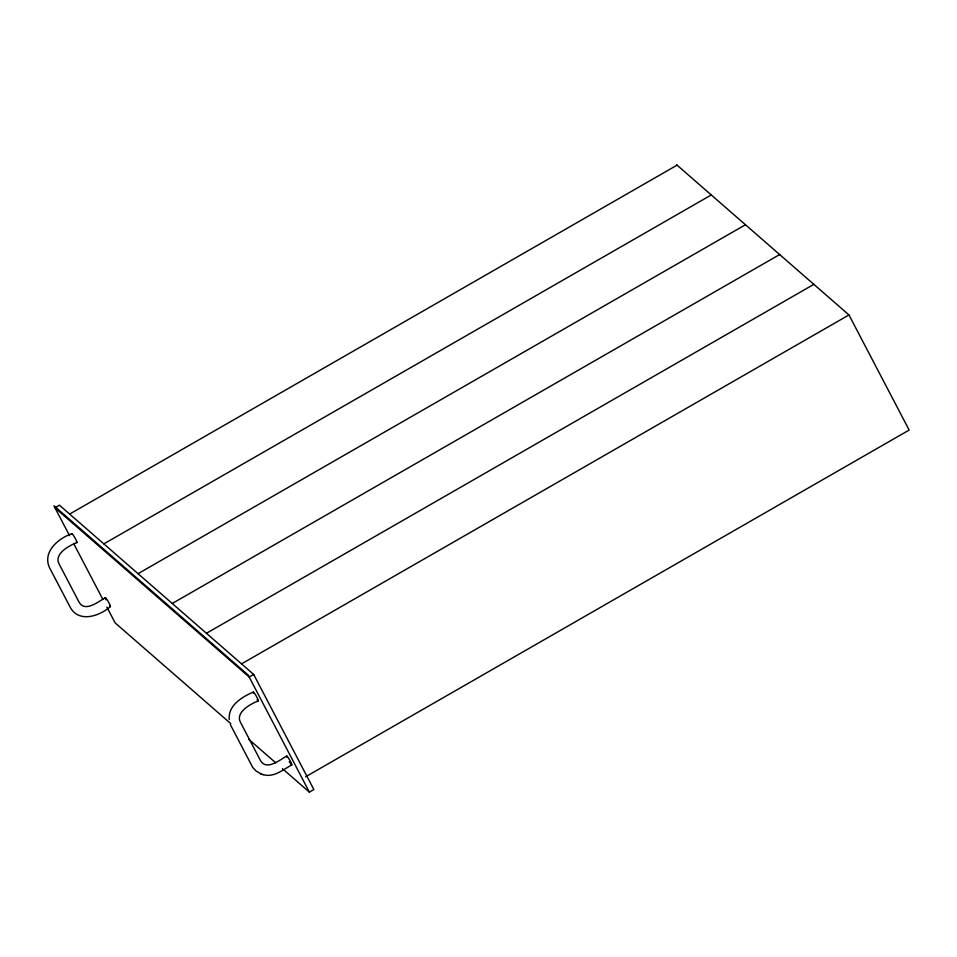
<?xml version="1.0" encoding="UTF-8"?>
<svg xmlns="http://www.w3.org/2000/svg" width="957" height="957" viewBox="0 0 957 957"><rect width="100%" height="100%" fill="white"/><g stroke="black" fill="none" stroke-linecap="round" stroke-linejoin="round"><path stroke-width="1.44" d="M69.646 514.076L677.066 165.154M71.907 533.671C57.946 538.384 41.426 552.691 50.099 568.805L70.124 607.085C78.725 623.282 99.6 616.176 110.39 606.571M76.955 542.619C68.904 545.502 53.676 554.247 59.119 563.996L78.833 601.714C84.455 612.516 96.956 602.743 105.33 597.623M103.846 543.875L711.266 194.953M138.035 573.686L745.467 224.751M172.236 603.484L779.656 254.55M206.437 633.283L813.857 284.349M241.547 663.871L848.967 314.949L909.15 430.064L305.618 776.761M253.677 674.446L249.203 677.018L54.956 507.76L59.43 505.176L253.677 674.446L313.86 789.573L309.386 792.145L282.435 768.662M253.282 692.031C242.217 696.947 227.814 705.321 229.273 719.592M258.342 700.979C250.279 703.874 235.063 712.606 240.506 722.356L260.22 760.073C265.831 770.887 278.331 761.102 286.717 755.982M291.765 764.93C283.14 769.595 273.666 777.957 263.008 774.572M230.338 724.605L252.756 767.49L256.237 771.163L261.01 773.878M260.591 773.746L263.402 774.703M676.731 164.855L848.967 314.949M230.781 723.648L115.139 622.875L106.837 607.001M248.748 739.306L275.7 762.789M309.386 792.145L248.15 675.02L53.903 505.763L69.562 535.693M73.629 543.48L102.889 599.453M253.545 693.346A5.144 0.598 60.1 0 1 255.818 695.344A5.144 0.598 60.1 0 1 258.067 700.835M257.66 700.392A5.144 0.598 60.1 0 1 257.11 699.675M286.968 757.298A5.144 0.598 60.1 0 1 289.253 759.284A5.144 0.598 60.1 0 1 291.502 764.775M291.084 764.332A5.144 0.598 60.1 0 1 290.545 763.626M289.911 762.705A5.144 0.598 60.1 0 1 289.229 761.628M71.895 534.269A5.144 0.598 60.1 0 1 75.113 538.133A5.144 0.598 60.1 0 1 76.273 542.021M106 599.86A5.144 0.598 60.1 0 1 106.024 598.209A5.144 0.598 60.1 0 1 109.72 604.322A5.144 0.598 60.1 0 1 109.708 605.972"/></g></svg>
